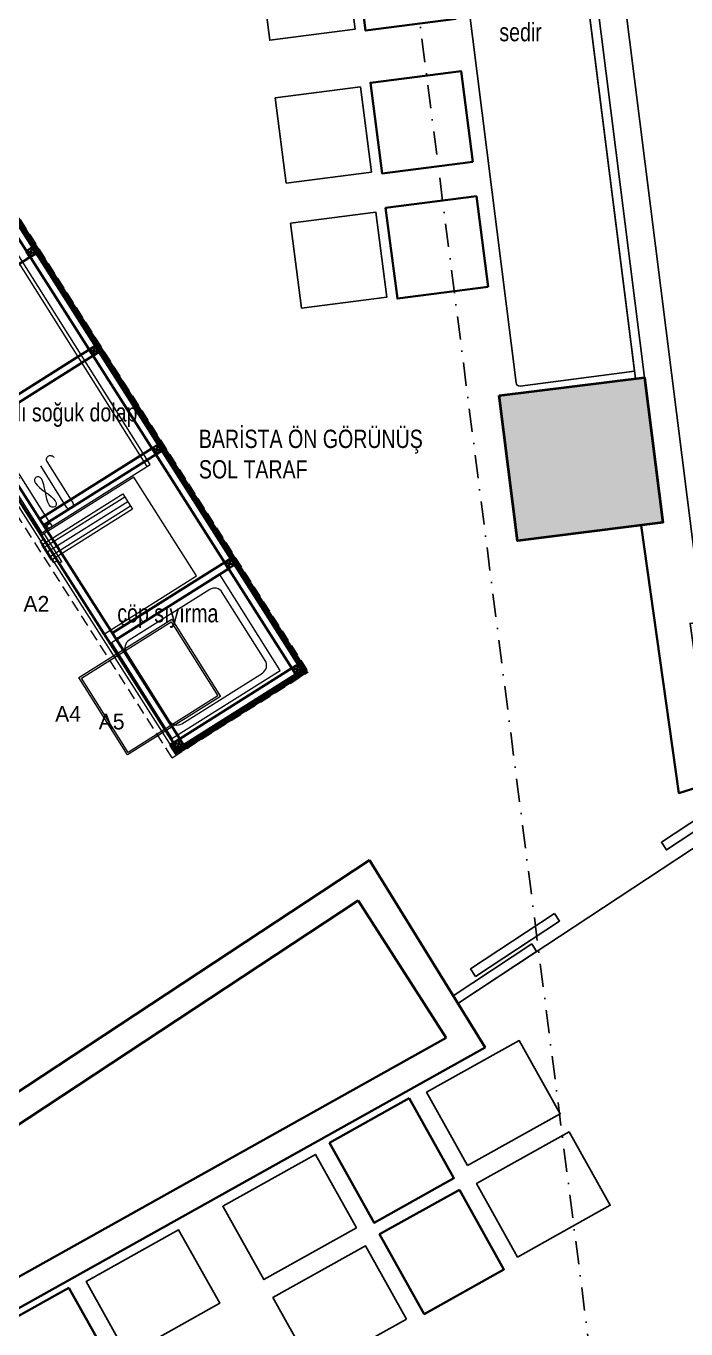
# Model space of a CAD drawing. Header units: millimetres. Extents: x 14735 to 40675, y 3704 to 9569.
# Drawn here: x 16371 to 16732, y 4231 to 4943 of the extents above; entities that cross this region are included whole.
import ezdxf
from ezdxf.enums import TextEntityAlignment as Align

# ---------------------------------------------------------------- set-up
doc = ezdxf.new("R2010")
doc.units = ezdxf.units.MM
doc.linetypes.add('DASHDOT', pattern=[25.4, 12.7, -6.35, 0, -6.35])
doc.linetypes.add('HIDDEN', pattern=[9.525, 6.35, -3.175])
doc.layers.get('0').update_dxf_attribs({"lineweight": 25})
for name, color, linetype, lineweight in [('ahsaparka', 28, 'Continuous', 20), ('ahşap kesit', 30, 'Continuous', 30), ('doğrama', 146, 'Continuous', 25), ('duvar', 27, 'Continuous', 30), ('kesitçizgisi', 7, 'DASHDOT', 25), ('kolon', 68, 'Continuous', 35), ('KP', 99, 'Continuous', 30), ('makine', 177, 'Continuous', 18), ('mermer', 142, 'Continuous', 15), ('tarama', 252, 'Continuous', 13), ('tefris', 30, 'Continuous', 30), ('tefrişoturum', 59, 'Continuous', 25), ('yazı', 7, 'Continuous', 20), ('yürüyen merdiven', 177, 'Continuous', 25)]:
    doc.layers.add(name, color=color, linetype=linetype, lineweight=lineweight)
doc.styles.add('TAKSİM', font='GOTHIC.TTF', dxfattribs={"height": 20})
doc.styles.add('uban-2', font='GOTHIC.TTF', dxfattribs={"width": 0.8})

# ---------------------------------------------------------------- blocks, each defined once
blk = doc.blocks.new('çöp kova1')
at = {"extrusion": (1.52846e-08, -6.3311e-09, 1)}
blk.add_lwpolyline([(0, 0), (0, -62), (70, -62), (70, 0)], close=True, dxfattribs=at)
blk.add_lwpolyline([(4, -9), (4, -53, 0.414214), (9, -58), (61, -58, 0.414214), (66, -53), (66, -9, 0.414214), (61, -4), (9, -4, 0.414214)], format="xyb", close=True, dxfattribs=at)
at = {"extrusion": (1.52846e-08, -6.3311e-09, 1), "elevation": 0}
for points in [[(35.2, -5.33), (95.2, -5.33), (95.2, -55.33), (35.2, -55.33)], [(36.2, -6.33), (94.2, -6.33), (94.2, -54.33), (36.2, -54.33)]]:
    blk.add_lwpolyline(points, close=True, dxfattribs=at)
blk = doc.blocks.new('2 kapaklı dolap-flat-1')
at = {"layer": 'makine'}
for p, q in [((-1.69, -1.06), (-76.29, 117.41)), ((-129.61, 79.15), (-164.72, 57.04)), ((-128.02, 81.33), (-131.41, 79.2)), ((-131.41, 79.2), (-106.79, 40.11)), ((-54.8, -32.14), (-128.33, 84.63)), ((-103.41, 42.24), (-126.96, 79.64)), ((-162.59, 53.66), (-124.09, 77.9)), ((-164.72, 57.04), (-162.59, 53.66)), ((-106.79, 40.11), (-103.41, 42.24)), ((-106.43, 39.54), (-103.05, 41.67)), ((-81.82, 0.44), (-106.43, 39.54)), ((-103.05, 41.67), (-79.5, 4.27)), ((-118.33, -16.64), (-79.83, 7.61)), ((-81.08, 2.09), (-116.2, -20.02)), ((-78.43, 2.58), (-81.82, 0.44)), ((-76.33, -10.27), (-71.25, -7.08)), ((-116.2, -20.02), (-118.33, -16.64))]:
    blk.add_line(p, q, dxfattribs=at)
for points in [[(-133.83, 81.17), (-59.24, -37.3), (0, 0), (-74.6, 118.47)], [(-123.56, 77.06), (-126.75, 82.13), (-165.26, 57.89), (-162.06, 52.81)], [(-80.36, 8.45), (-77.16, 3.37), (-115.67, -20.87), (-118.86, -15.79)]]:
    blk.add_lwpolyline(points, close=True, dxfattribs=at)
for points in [[(-127.18, 81.87), (-132.25, 78.67), (-107.64, 39.57), (-102.56, 42.77), (-126.11, 80.17)], [(-128.65, 78.58), (-125.69, 80.44), (-126.75, 82.13), (-129.72, 80.27)], [(-77.59, 3.11), (-82.66, -0.09), (-107.28, 39.01), (-102.2, 42.2), (-78.65, 4.8)], [(-81.19, 3.2), (-78.23, 5.07), (-77.16, 3.37), (-80.13, 1.51)], [(-57.76, -34.01), (-54.8, -32.14), (-53.73, -33.84), (-56.7, -35.7)]]:
    blk.add_lwpolyline(points, dxfattribs=at)
at = {"layer": 'makine', "flags": 128}
for points in [[(-42.23, -20.97), (-56.43, 1.61, -0.011791), (-56.48, 1.7, -0.022806), (-56.57, 1.87, -0.022804), (-56.64, 2.06, -0.021821), (-56.7, 2.24, -0.034751), (-56.75, 2.54, -0.036571), (-56.76, 2.85, -0.043988), (-56.71, 3.23, -0.052187), (-56.57, 3.66, -0.082496), (-56.17, 4.25, -0.098696), (-55.48, 4.75, -0.098699), (-54.65, 4.94, -0.082497), (-53.95, 4.84, -0.052186), (-53.53, 4.66, -0.043988), (-53.22, 4.45, -0.036572), (-52.99, 4.23, -0.034752), (-52.8, 3.99, -0.010026), (-52.75, 3.92)], [(-60.11, -0.71), (-45.91, -23.29, 0.010025), (-45.86, -23.36, 0.034754), (-45.68, -23.59, 0.036571), (-45.45, -23.81, 0.043988), (-45.13, -24.03, 0.052185), (-44.71, -24.2, 0.082496), (-44.01, -24.3, 0.098699), (-43.18, -24.11, 0.098699), (-42.49, -23.62, 0.082496), (-42.09, -23.02, 0.052185), (-41.95, -22.6, 0.043988), (-41.9, -22.22, 0.036571), (-41.91, -21.9, 0.034751), (-41.96, -21.6, 0.021821), (-42.02, -21.42, 0.022806), (-42.09, -21.24, 0.022804), (-42.18, -21.06, 0.011792), (-42.23, -20.97)]]:
    blk.add_lwpolyline(points, format="xyb", dxfattribs=at)
at = {"layer": 'makine', "ltscale": 0.1}
blk.add_lwpolyline([(-55.35, -22), (-55.98, -20.68), (-56.5, -19), (-56.95, -17.08), (-57.37, -15.04), (-57.78, -13), (-58.23, -11.08), (-58.75, -9.39), (-59.38, -8.07), (-60.14, -7.19), (-60.96, -6.74), (-61.76, -6.67), (-62.47, -6.92), (-63.01, -7.45), (-63.29, -8.21), (-63.24, -9.14), (-62.77, -10.2), (-61.85, -11.34), (-60.56, -12.54), (-59.03, -13.78), (-57.37, -15.04), (-55.71, -16.29), (-54.17, -17.53), (-52.88, -18.73), (-51.96, -19.87), (-51.5, -20.93), (-51.45, -21.87), (-51.73, -22.62), (-52.27, -23.15), (-52.97, -23.41), (-53.78, -23.33), (-54.6, -22.88)], close=True, dxfattribs=at)
at = {"layer": 'makine'}
for centre, major_axis, start_param, end_param in [((-128.55, 79.82), (1.14, 0.51), 2.353314, 4.207904), ((-127.82, 75.11), (37.26, 16.77), 3.295779, 4.805936), ((-83.96, 5.45), (37.26, 16.77), 1.755283, 3.26544), ((-80.02, 2.76), (1.14, 0.51), 2.353314, 4.207904), ((-56.59, -34.46), (1.14, 0.51), 2.352667, 4.207257)]:
    blk.add_ellipse(centre, major_axis=major_axis, ratio=1, start_param=start_param, end_param=end_param, dxfattribs=at)
for centre in [(-128.61, 79.86), (-80.02, 2.68), (-56.59, -34.53)]:
    blk.add_ellipse(centre, major_axis=(0.544, 0.245), ratio=1, dxfattribs=at)
blk = doc.blocks.new('ön bardaklık-flat-1')
at = {"layer": 'makine'}
for p, q in [((-2.32, -57.62), (5.59, -5.91)), ((0.67, -58.06), (8.62, -6.38)), ((3.63, -58.52), (11.53, -6.82)), ((9.86, -55.13), (-8.01, -52.4))]:
    blk.add_line(p, q, dxfattribs=at)
for points in [[(64.03, -4.66), (0.76, 4.94), (-8.31, -54.37), (54.97, -63.97)], [(5.61, -58.83), (-4.19, -57.33), (3.71, -5.63), (13.52, -7.12)], [(7.64, -58.85), (-6.2, -56.74), (-5.89, -54.74), (7.94, -56.85)]]:
    blk.add_lwpolyline(points, close=True, dxfattribs=at)
at = {"layer": 'makine', "flags": 128}
for points in [[(-8.31, -54.37), (-8.01, -52.4)], [(-8.31, -54.37), (9.55, -57.1), (9.86, -55.13), (9.55, -57.1)]]:
    blk.add_lwpolyline(points, close=True, dxfattribs=at)
blk = doc.blocks.new('aqua barista tezgah')
at = {"layer": 'tarama'}
h = blk.add_hatch(dxfattribs=at)
h.set_pattern_fill('ANSI31', color=256, scale=0.2, angle=32.19644)
h.paths.add_polyline_path([(220.29, 139.29), (221.98, 140.36), (49.45, 411.36), (48.24, 409.52), (220.29, 139.29)])
at = {"layer": 'tarama', "extrusion": (-1.21223e-07, 1.95575e-07, 1)}
h = blk.add_hatch(dxfattribs=at)
h.set_pattern_fill('ANSI31', color=256, scale=0.2, angle=32.19644)
h.set_pattern_definition([(77.196441, (-2957.60735, -800.9065), (-0.6192111, 0.14072176), [])])
h.paths.add_polyline_path([(151.1, 98.09), (152.17, 96.4), (220.17, 139.21), (219.1, 140.91), (219.1, 140.91)])
at = {"layer": 'tarama', "extrusion": (-1.04915e-07, 1.98362e-07, 1)}
h = blk.add_hatch(dxfattribs=at)
h.set_pattern_fill('ANSI31', color=256, scale=0.2, angle=32.19644)
h.set_pattern_definition([(77.19644, (-2380.8532, -440.3785), (-0.6192111, 0.14072176), [])])
h.paths.add_polyline_path([(147.29, 100.42), (148.99, 101.48), (152.17, 96.4), (150.49, 95.34)])
at = {"layer": 'ahsaparka', "ltscale": 50}
blk.add_line((-1.52, 333.72, 0), (150.48, 95.33, 0), dxfattribs=at)
at = {"layer": 'ahsaparka'}
blk.add_line((-1.52, 333.72, 0), (150.48, 95.33, 0), dxfattribs=at)
at = {"layer": 'ahşap kesit', "extrusion": (-1.21223e-07, 1.95575e-07, 1)}
for p, q in [((48.24, 409.52, 0), (220.29, 139.29, 0)), ((49.45, 411.36, 0), (221.98, 140.36, 0)), ((150.48, 95.33, 0), (221.98, 140.36, 0)), ((151.1, 98.09, 0), (219.22, 140.98, 0))]:
    blk.add_line(p, q, dxfattribs=at)
at = {"layer": 'ahşap kesit', "extrusion": (-1.21223e-07, 1.95575e-07, 1), "elevation": 0}
blk.add_lwpolyline([(150.48, 95.33), (147.25, 100.39), (148.94, 101.47), (152.17, 96.4)], close=True, dxfattribs=at)
at = {"layer": 'KP', "extrusion": (-1.21223e-07, 1.95575e-07, 1)}
for p, q in [((45.83, 405.84, 0), (213.69, 142.23, 0)), ((70.5, 367.06, 0), (71.76, 372.58, 0)), ((8.97, 328.32, 0), (70.5, 367.06, 0)), ((68.37, 370.45, 0), (73.89, 369.19, 0)), ((102.75, 316.46, 0), (41.29, 277.77, 0)), ((102.75, 316.46, 0), (108.22, 315.18, 0)), ((104.88, 313.08, 0), (106.08, 318.56, 0)), ((43.62, 274.5, 0), (104.88, 313.08, 0)), ((139.25, 259.09, 0), (140.45, 264.57, 0)), ((137.12, 262.48, 0), (75.67, 223.78, 0)), ((77.99, 220.52, 0), (139.25, 259.09, 0)), ((137.12, 262.48, 0), (142.6, 261.2, 0)), ((176.87, 200.06, 0), (115.49, 161.41, 0)), ((176.87, 200.06, 0), (182.35, 198.78, 0)), ((179, 196.67, 0), (180.2, 202.15, 0)), ((117.64, 158.04, 0), (179, 196.67, 0)), ((215.83, 138.85, 0), (217.07, 144.35, 0)), ((152.36, 103.61, 0), (213.69, 142.23, 0)), ((213.69, 142.23, 0), (219.22, 140.98, 0)), ((148.94, 101.47, 0), (154.49, 100.22, 0)), ((151.1, 98.09, 0), (152.36, 103.61, 0))]:
    blk.add_line(p, q, dxfattribs=at)
at = {"layer": 'KP'}
for p, q in [((148.99, 101.46, 0), (-0.31, 335.56, 0)), ((152.36, 103.61, 0), (2.09, 339.24, 0))]:
    blk.add_line(p, q, dxfattribs=at)
at = {"layer": 'KP', "extrusion": (-1.00876e-07, 1.65246e-07, 1), "elevation": 0}
for points in [[(71.76, 372.58), (68.37, 370.45), (70.5, 367.06), (73.89, 369.19)], [(106.08, 318.56), (102.75, 316.46), (104.88, 313.08), (108.22, 315.18)], [(140.45, 264.57), (137.12, 262.48), (139.25, 259.09), (142.6, 261.2)], [(180.2, 202.15), (176.87, 200.06), (179, 196.67), (182.35, 198.78)], [(217.07, 144.35), (213.69, 142.23), (215.83, 138.85), (219.22, 140.98)], [(152.36, 103.61), (148.94, 101.47), (151.1, 98.09), (154.49, 100.22)]]:
    blk.add_lwpolyline(points, close=True, dxfattribs=at)
at = {"layer": 'mermer', "linetype": 'HIDDEN', "extrusion": (-1.21223e-07, 1.95575e-07, 1)}
for p in [(49.75, 411.82, 0), (148.21, 93.32, 0)]:
    blk.add_line(p, (222.67, 140.2, 0), dxfattribs=at)
at = {"layer": 'mermer', "linetype": 'HIDDEN'}
blk.add_line((148.21, 93.31, 0), (-3.51, 331.25, 0), dxfattribs=at)
blk.add_blockref('2 kapaklı dolap-flat-1', (136.29, 253.69, 0))
at = {"rotation": 310.8875858892087}
blk.add_blockref('ön bardaklık-flat-1', (123.11, 244.19, 0), dxfattribs=at)
at = {"layer": 'makine', "extrusion": (-1.04915e-07, 1.98362e-07, 1), "rotation": 212.1964411017441}
blk.add_blockref('çöp kova1', (207.31, 141.03, 0), dxfattribs=at)
blk = doc.blocks.new('tefriş')
at = {"layer": 'tefris', "linetype": 'Continuous'}
for points in [[(26.51, -190.75), (-23.07, -197.16), (-29.48, -147.57), (20.11, -141.16)], [(35.51, -268.88), (-14.07, -275.29), (-20.48, -225.71), (29.11, -219.29)], [(43.88, -337.36), (-5.71, -343.77), (-12.12, -294.18), (37.47, -287.77)], [(0.82, -781.21), (-42.82, -805.62), (-18.41, -849.26), (25.22, -824.85)], [(28.18, -831.21), (-15.46, -855.61), (8.94, -899.25), (52.58, -874.85)], [(-185.35, -884.82), (-228.99, -909.22), (-204.58, -952.86), (-160.94, -928.46)]]:
    blk.add_lwpolyline(points, close=True, dxfattribs=at)
at = {"layer": 'tefrişoturum'}
for p, q in [((123.91, -383.54), (84.99, -74.81)), ((59.19, -389.9), (20.78, -85.13)), ((123.91, -383.54), (61.43, -391.63))]:
    blk.add_line(p, q, dxfattribs=at)
for points in [[(-81.52, -155.82), (-34.91, -149.8), (-28.88, -196.41), (-75.5, -202.44)], [(-72.52, -233.96), (-25.91, -227.94), (-19.88, -274.55), (-66.5, -280.57)], [(-64.16, -302.44), (-17.54, -296.41), (-11.52, -343.03), (-58.13, -349.05)]]:
    blk.add_lwpolyline(points, close=True, dxfattribs=at)
at = {"layer": 'tefrişoturum', "linetype": 'Continuous'}
for points in [[(32.69, -818.07), (10.24, -777.93), (60.86, -749.61), (83.31, -789.76)], [(60.05, -868.07), (37.6, -827.92), (88.22, -799.61), (110.67, -839.76)], [(-28.1, -852.07), (-50.55, -811.92), (-101.17, -840.24), (-78.72, -880.38)], [(-153.48, -921.68), (-175.93, -881.53), (-125.31, -853.22), (-102.85, -893.37)], [(-0.74, -902.07), (-23.19, -861.92), (-73.81, -890.23), (-51.36, -930.38)]]:
    blk.add_lwpolyline(points, close=True, dxfattribs=at)
at = {"layer": 'tefrişoturum'}
blk.add_arc((61.18, -389.65), 2, 187.37386, 277.37386, dxfattribs=at)
blk.add_blockref('aqua barista tezgah', (-277.12, -688.22, 0))
blk = doc.blocks.new('aquaplan')
at = {"layer": 'tarama'}
h = blk.add_hatch(dxfattribs=at)
h.set_pattern_fill('JIS_STN_2.5', color=256, scale=4)
h.set_pattern_definition([(45, (-7823.26, -2466.417), (-7.071068, 7.071068), []), (45, (-7816.2, -2466.417), (-7.071068, 7.071068), [4.8, -2])])
h.paths.add_polyline_path([(-771.65, -92.31), (-851.14, -101.31), (-842.13, -180.8), (-762.64, -171.8)])
h.paths.add_polyline_path([(59.69, -393.84), (59.69, -393.85, 0.28288), (61.01, -395.48), (129.37, -386.86), (139.37, -466.24), (60, -476.24), (50, -396.86), (61.01, -395.48, -0.283038)])
h.paths.add_polyline_path([(9.69, 3.02), (9.69, 3.02, 0.282923), (11.01, 1.39), (79.37, 10), (89.37, -69.37), (10, -79.37), (0, 0), (11.01, 1.39, -0.283125)])
at = {"layer": 'doğrama'}
for p, q in [((84.41, -70), (124.41, -387.49)), ((89.37, -69.37), (129.37, -386.86)), ((67.75, -696.73), (24.74, -725.09)), ((70.38, -700.99), (67.75, -696.73)), ((70.38, -700.99), (27.37, -729.35))]:
    blk.add_line(p, q, dxfattribs=at)
for points in [[(184.59, -610.9), (187.34, -615.07), (141.42, -645.35), (138.67, -641.18)], [(80.21, -680.14), (82.96, -684.32), (37.04, -714.59), (34.29, -710.42)]]:
    blk.add_lwpolyline(points, close=True, dxfattribs=at)
at = {"layer": 'duvar'}
for p, q in [((127.63, -467.87), (148.15, -614.33)), ((148.15, -614.33), (239.04, -585.52)), ((-21.01, -651.05), (-486.84, -958.19)), ((42.25, -753.44), (-21.01, -651.05)), ((-486.63, -976.02), (-27.07, -673.01)), ((-27.07, -673.01), (21.03, -748.12)), ((21.03, -748.12), (-227.76, -887.26)), ((42.25, -753.44), (-490.14, -1051.2))]:
    blk.add_line(p, q, dxfattribs=at)
at = {"layer": 'kesitçizgisi'}
blk.add_line((132.29, -1175.52), (-67.8, 388.57), dxfattribs=at)
at = {"layer": 'kolon'}
blk.add_lwpolyline([(50, -396.86), (129.37, -386.86), (139.37, -466.24), (60, -476.24)], close=True, dxfattribs=at)
at = {"layer": 'yürüyen merdiven'}
blk.add_line((61.08, 275.23), (161.32, -520.48), dxfattribs=at)

msp = doc.modelspace()

# ---------------------------------------------------------------- linework, layer by layer
at = {"layer": 'Defpoints', "elevation": 0}
msp.add_lwpolyline([(15639.61, 5411.22), (16621.1, 5411.22), (16654.33, 5147.43), (16579.92, 5138.06), (16589.92, 5058.68), (16664.33, 5068.06), (16704.33, 4750.57), (16629.92, 4741.19), (16639.92, 4661.82), (16707.54, 4670.19), (16728.07, 4523.72), (16818.96, 4552.54), (16822.8, 4550.81), (16607.29, 4408.71), (16558.91, 4487.01), (16361.34, 4356.74), (16356.55, 4364.37), (16343.83, 4356.39), (16298.01, 4429.16), (16310.71, 4437.15), (16198.58, 4615.23), (15519.55, 4719.09)], dxfattribs=at)
msp.add_lwpolyline([(17575.72, 4164.55), (17492.07, 4774.18), (16842.68, 4684.08), (16849.76, 4632.47), (16734.24, 4616.62), (16744.67, 4542.23), (16818.96, 4552.54), (16822.8, 4550.81), (16607.29, 4408.71), (16622.17, 4384.62), (16089.78, 4086.86), (15392.74, 4501.29), (15255.55, 3854.98), (17575.72, 4164.55)], close=True, dxfattribs=at)

# ---------------------------------------------------------------- block references
for name in ['aquaplan', 'tefriş']:
    msp.add_blockref(name, (16579.92, 5138.06, 0))

# ---------------------------------------------------------------- texts
at = {"style": 'TAKSİM'}
for s, p in [('A2', (16376.79, 4622.97, 0)), ('A4', (16394.14, 4562.83, 0)), ('A5', (16417.96, 4558.62, 0))]:
    msp.add_text(s, height=8.64, dxfattribs=at).set_placement(p, align=Align.CENTER)
at = {"layer": 'yazı', "char_height": 10, "attachment_point": 1, "style": 'uban-2'}
for s, insert in [('sedir', (16629.98, 4945.06, 0)), ('2 kapaklı soğuk dolap', (16328.57, 4737.08, 0)), ('BARİSTA ÖN GÖRÜNÜŞ \\PSOL TARAF', (16465.66, 4722.57, 0)), ('çöp sıyırma ', (16421.05, 4627.18, 0))]:
    msp.add_mtext_dynamic_manual_height_columns(s, width=208.9045, gutter_width=12.5, heights=[0], dxfattribs=dict(at, insert=insert))

doc.saveas('drawing.dxf')
